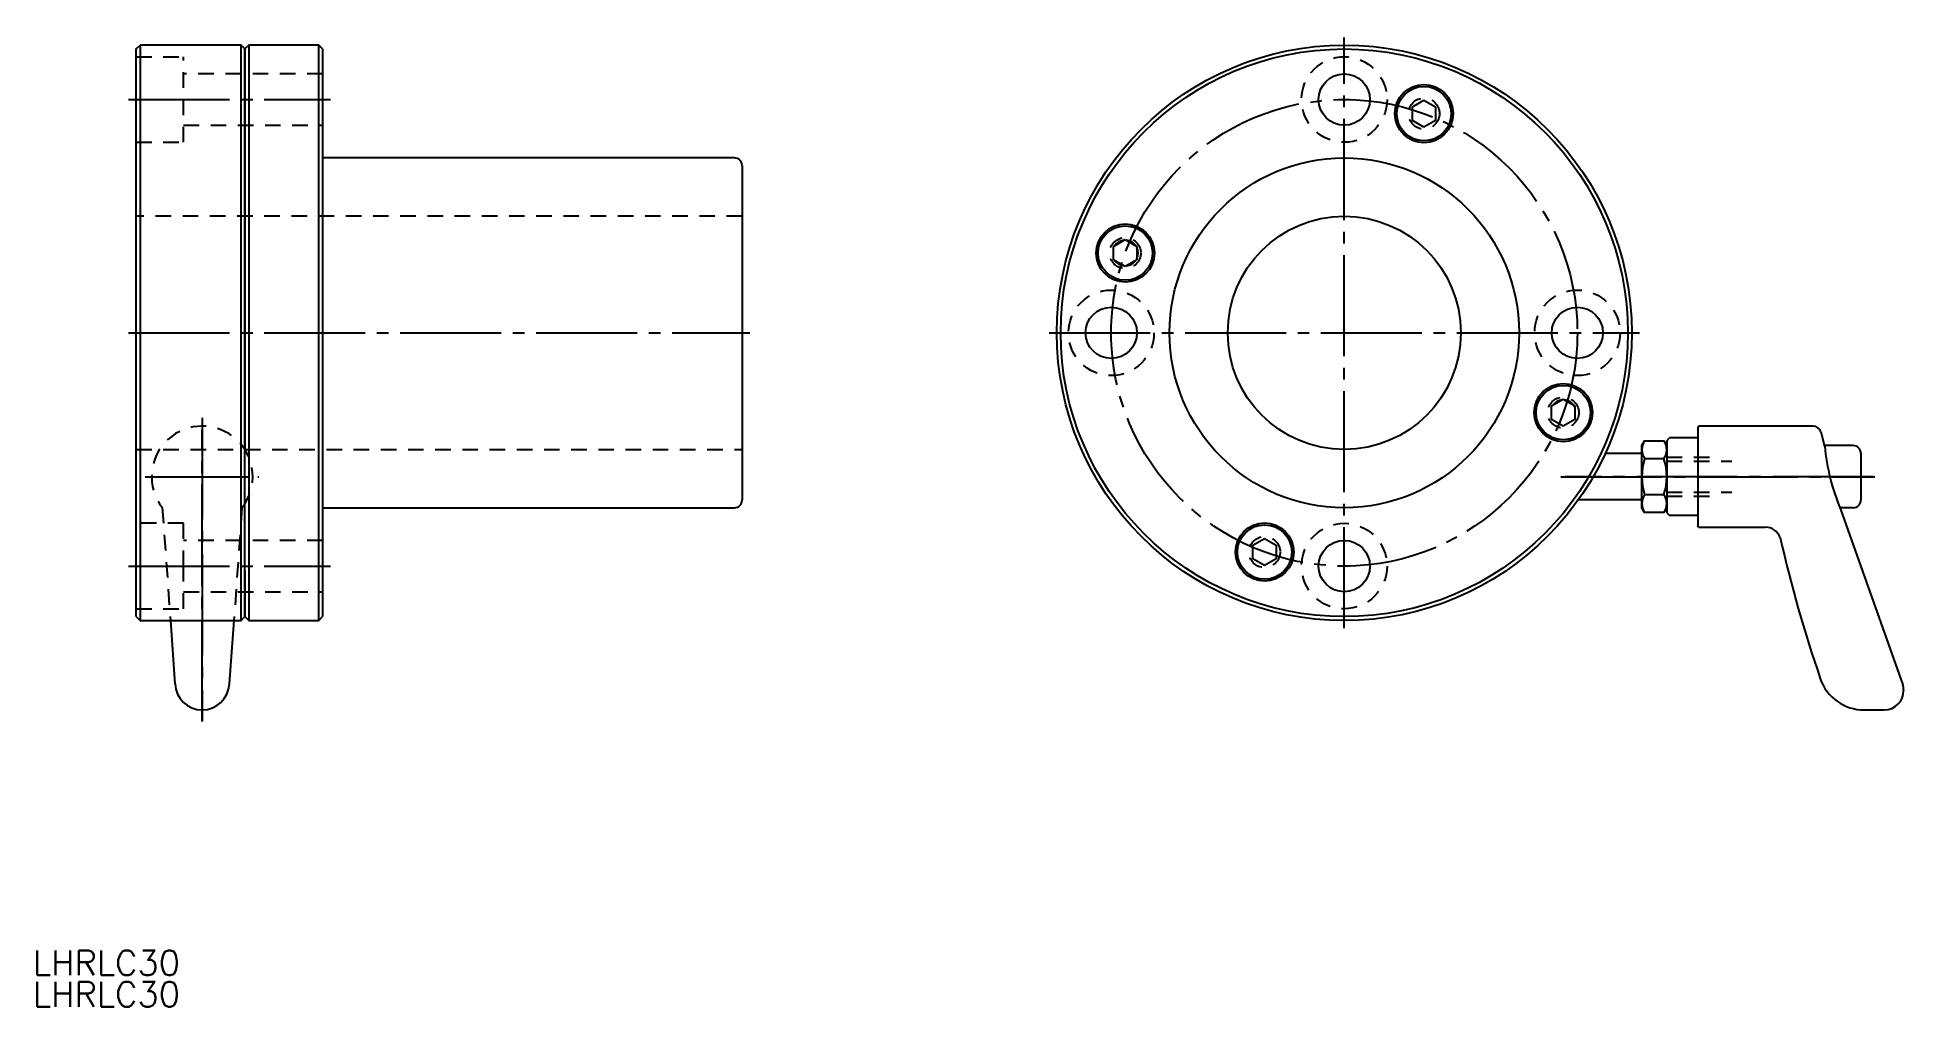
# Model space of a CAD drawing. Extents: x 87 to 327, y 292 to 416.
import ezdxf

# ---------------------------------------------------------------- set-up
doc = ezdxf.new("R2010")
doc.units = 0
doc.linetypes.add('CENTER', pattern=[17.5, 13, -1.5, 1.5, -1.5])
doc.linetypes.add('DASHED', pattern=[3.5, 2, -1.5])
doc.layers.get('0').update_dxf_attribs({"linetype": 'CONTINUOUS'})
doc.layers.add('CENTER', color=1, linetype='CENTER')
doc.styles.get("Standard").update_dxf_attribs({"font": 'txt.shx', "bigfont": '@extfont2.shx'})

msp = doc.modelspace()

# ---------------------------------------------------------------- linework, layer by layer
at = {"color": 7, "linetype": 'CONTINUOUS'}
for p, q in [((99.7, 414.95), (100.2, 415.45)), ((99.7, 341.95), (99.7, 414.95)), ((100.2, 415.45), (100.2, 341.45)), ((113.2, 415.45), (100.2, 415.45)), ((113.7, 414.95), (113.2, 415.45)), ((113.2, 341.45), (113.2, 415.45)), ((114.2, 415.45), (113.7, 414.95)), ((113.7, 414.95), (113.7, 363.41)), ((113.7, 341.95), (113.7, 414.95)), ((123.2, 415.45), (114.2, 415.45)), ((114.2, 415.45), (114.2, 341.45)), ((123.2, 341.45), (123.2, 415.45)), ((123.7, 414.95), (123.2, 415.45)), ((123.7, 414.95), (123.7, 341.95)), ((263.97, 407.5), (265.47, 408.37)), ((263.97, 405.77), (263.97, 407.5)), ((265.47, 408.37), (266.97, 407.5)), ((266.97, 407.5), (266.97, 405.77)), ((265.47, 404.91), (263.97, 405.77)), ((266.97, 405.77), (265.47, 404.91)), ((176.7, 400.95), (123.7, 400.95)), ((177.7, 399.95), (177.7, 356.95)), ((225.52, 389.57), (227.02, 390.44)), ((225.52, 387.84), (225.52, 389.57)), ((227.02, 390.44), (228.52, 389.57)), ((228.52, 389.57), (228.52, 387.84)), ((227.02, 386.98), (225.52, 387.84)), ((228.52, 387.84), (227.02, 386.98)), ((281.9, 369.05), (283.4, 369.92)), ((281.9, 367.32), (281.9, 369.05)), ((283.4, 369.92), (284.9, 369.05)), ((284.9, 369.05), (284.9, 367.32)), ((283.4, 366.45), (281.9, 367.32)), ((284.9, 367.32), (283.4, 366.45)), ((300.8, 366.45), (300.71, 366.25)), ((300.71, 366.25), (300.71, 353.65)), ((315.58, 366.45), (300.8, 366.45)), ((316.54, 365.72), (317.04, 363.89)), ((293.51, 362.95), (288.81, 362.95)), ((293.51, 363.95), (293.87, 364.57)), ((293.51, 355.95), (293.51, 363.95)), ((293.87, 364.57), (296.35, 364.57)), ((296.35, 364.57), (296.71, 363.95)), ((296.71, 364.58), (297.08, 364.95)), ((296.71, 364.58), (296.71, 355.31)), ((296.71, 363.95), (296.71, 355.95)), ((300.71, 364.95), (297.08, 364.95)), ((320.71, 363.95), (317.03, 363.95)), ((321.71, 362.95), (321.71, 356.95)), ((296.35, 362.26), (293.87, 362.26)), ((123.7, 355.95), (176.7, 355.95)), ((293.51, 356.95), (285.32, 356.95)), ((293.87, 355.33), (293.51, 355.95)), ((293.87, 357.64), (296.35, 357.64)), ((296.71, 355.95), (296.35, 355.33)), ((320.71, 355.95), (319, 355.95)), ((319.06, 355.79), (327.1, 333.2)), ((296.35, 355.33), (293.87, 355.33)), ((296.71, 355.31), (297.08, 354.95)), ((300.71, 354.95), (297.08, 354.95)), ((300.8, 353.45), (300.71, 353.65)), ((300.8, 353.45), (309.42, 353.45)), ((243.45, 351.12), (244.95, 351.99)), ((243.45, 349.39), (243.45, 351.12)), ((244.95, 351.99), (246.45, 351.12)), ((246.45, 351.12), (246.45, 349.39)), ((244.95, 348.52), (243.45, 349.39)), ((246.45, 349.39), (244.95, 348.52)), ((113.7, 347.89), (113.7, 341.95)), ((99.7, 341.95), (100.2, 341.45)), ((100.2, 341.45), (103.24, 341.45)), ((103.24, 341.45), (113.2, 341.45)), ((104.12, 341.45), (104.7, 333.29)), ((112.28, 341.45), (111.69, 333.29)), ((113.2, 341.45), (113.7, 341.95)), ((113.7, 341.95), (114.2, 341.45)), ((114.2, 341.45), (123.2, 341.45)), ((123.2, 341.45), (123.7, 341.95)), ((327.21, 332.53), (327.21, 332.45)), ((322.14, 329.95), (324.71, 329.95))]:
    msp.add_line(p, q, dxfattribs=at)
at = {"color": 3, "linetype": 'DASHED'}
for p, q in [((99.7, 413.95), (105.8, 413.95)), ((105.8, 402.95), (105.8, 413.95)), ((123.7, 411.75), (105.8, 411.75)), ((105.8, 405.15), (123.7, 405.15)), ((99.7, 402.95), (105.8, 402.95)), ((177.7, 393.45), (99.7, 393.45)), ((99.7, 363.45), (177.7, 363.45)), ((296.71, 362.45), (303.71, 362.45)), ((296.71, 361.95), (305.11, 361.95)), ((296.71, 357.95), (305.11, 357.95)), ((103.07, 355.95), (104.12, 341.45)), ((113.32, 355.95), (112.28, 341.45)), ((296.71, 357.45), (303.71, 357.45)), ((105.8, 353.95), (99.7, 353.95)), ((105.8, 348.45), (105.8, 353.95)), ((123.7, 351.75), (105.8, 351.75)), ((105.8, 342.95), (105.8, 348.45)), ((105.8, 345.15), (123.7, 345.15)), ((99.7, 342.95), (105.8, 342.95))]:
    msp.add_line(p, q, dxfattribs=at)
at = {"color": 7, "linetype": 'CONTINUOUS'}
for centre, radius in [((255.21, 378.45), 37), ((255.21, 378.45), 36.5), ((255.21, 408.45), 3.3), ((265.47, 406.64), 3.75), ((265.47, 406.64), 3.5), ((255.21, 378.45), 22.5), ((227.02, 388.71), 3.75), ((227.02, 388.71), 3.5), ((255.21, 378.45), 15), ((225.21, 378.45), 3.3), ((285.21, 378.45), 3.3), ((283.4, 368.19), 3.75), ((283.4, 368.19), 3.5), ((244.95, 350.26), 3.75), ((244.95, 350.26), 3.5), ((255.21, 348.45), 3.3)]:
    msp.add_circle(centre, radius, dxfattribs=at)
at = {"color": 3, "linetype": 'DASHED'}
for centre, radius in [((255.21, 408.45), 5.5), ((265.47, 406.64), 2), ((227.02, 388.71), 2), ((225.21, 378.45), 5.5), ((285.21, 378.45), 5.5), ((283.4, 368.19), 2), ((255.21, 348.45), 5.5), ((244.95, 350.26), 2)]:
    msp.add_circle(centre, radius, dxfattribs=at)
at = {"color": 7, "linetype": 'CONTINUOUS'}
for centre, radius, start, end in [((176.7, 399.95), 1, 0, 90), ((227.02, 388.71), 1.65, 95.38, 144.62), ((227.02, 388.71), 1.65, 35.38, 84.62), ((227.02, 388.71), 1.65, 335.38, 24.62), ((227.02, 388.71), 1.65, 215.38, 264.62), ((227.02, 388.71), 1.65, 275.38, 324.62), ((283.4, 368.19), 1.65, 95.38, 144.62), ((283.4, 368.19), 1.65, 35.38, 84.62), ((283.4, 368.19), 1.65, 24.62, 35.38), ((315.58, 365.45), 1, 15.7247, 90), ((295.56, 363.41), 2.04, 145.6158, 214.3842), ((294.67, 363.41), 2.04, 325.6158, 34.3842), ((344.46, 366.43), 27.53, 185.2907, 202.7322), ((320.71, 362.95), 1, 0, 90), ((301.15, 359.95), 7.64, 162.412, 197.588), ((289.07, 359.95), 7.64, 342.412, 17.588), ((176.7, 356.95), 1, 270, 0), ((295.56, 356.48), 2.04, 145.6158, 214.3842), ((294.67, 356.48), 2.04, 325.6158, 34.3842), ((320.71, 356.95), 1, 270, 0), ((309.42, 351.45), 2, 19.379, 90), ((479.34, 390.21), 172.29, 192.7741, 199.0455), ((322.14, 335.95), 6, 199.1019, 270), ((108.2, 333.45), 3.5, 182.543, 357.4475), ((324.71, 332.45), 2.5, 270, 0), ((325.21, 332.53), 2, 0, 19.5744)]:
    msp.add_arc(centre, radius, start, end, dxfattribs=at)
at = {"color": 3, "linetype": 'DASHED'}
msp.add_arc((108.2, 359.95), 6.5, 322.0201, 217.9799, dxfattribs=at)
at = {"layer": 'CENTER', "color": 1, "linetype": 'CENTER'}
for p, q in [((255.21, 340.45), (255.21, 416.45)), ((98.7, 408.45), (124.7, 408.45)), ((98.7, 378.45), (178.7, 378.45)), ((217.21, 378.45), (293.21, 378.45)), ((108.2, 367.5), (108.2, 328.46)), ((108.2, 328.46), (108.2, 365.95)), ((100.87, 359.95), (115.51, 359.95)), ((102.2, 359.95), (114.2, 359.95)), ((102.2, 359.95), (114.2, 359.95)), ((283.07, 359.95), (323.49, 359.95)), ((98.7, 348.45), (124.7, 348.45))]:
    msp.add_line(p, q, dxfattribs=at)
at = {"layer": 'CENTER', "color": 12, "linetype": 'CENTER'}
msp.add_line((323.34, 359.95), (283.64, 359.95), dxfattribs=at)
at = {"layer": 'CENTER', "color": 1, "linetype": 'CENTER'}
msp.add_circle((255.21, 378.45), 30, dxfattribs=at)

# ---------------------------------------------------------------- texts
at = {"color": 7, "linetype": 'CONTINUOUS'}
for p in [(86.43, 295.82), (86.43, 291.79)]:
    msp.add_text('LHRLC30', height=3.2, dxfattribs=at).set_placement(p)

doc.saveas('drawing.dxf')
